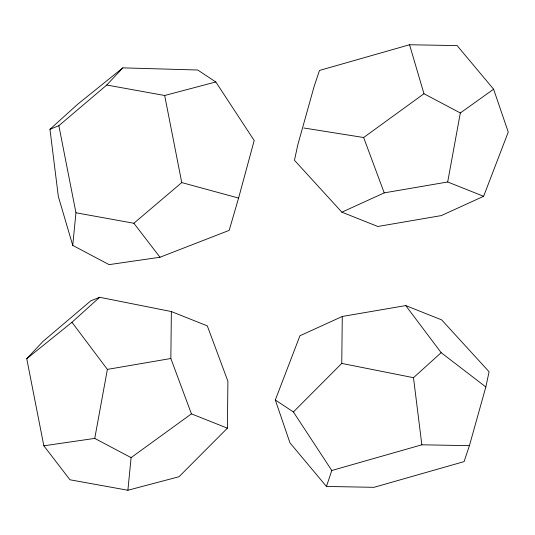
<?xml version="1.0" encoding="UTF-8"?>
<svg xmlns="http://www.w3.org/2000/svg" width="535" height="535" viewBox="0 0 535 535"><rect width="100%" height="100%" fill="white"/><g stroke="black" fill="none" stroke-linecap="round" stroke-linejoin="round"><path stroke-width="0.8" d="M227.382 428.174L191.436 413.856L170.846 358.504L171.367 311.557L99.637 297.279L90.729 300.877L42.847 341.551L26.75 358.717L43.837 445.795L69.971 479.781L127.892 490.254L179.024 476.725L227.382 428.174L227.903 381.228L207.306 325.875L171.367 311.557M326.45 486.455L331.787 470.499L293.401 411.957L341.758 363.412L342.28 316.466L405.744 305.579L441.683 319.89L489.09 371.765L485.833 386.965L469.416 445.662L464.079 461.618L374.012 487.318L326.45 486.455L289.957 442.853L275.311 399.999L299.934 335.766L342.28 316.466M72.74 245.398L75.95 212.776L58.863 125.698L106.753 85.025L122.849 67.858L197.723 70.005L215.812 81.969L254.192 140.511L238.59 198.07L229.181 230.364L160.005 257.241L109.093 264.631L72.74 245.398L58.322 196.398L49.962 129.289L77.628 104.278L122.849 67.858M127.892 490.254L131.102 457.632L191.436 413.856M43.837 445.795L94.748 438.406L107.381 369.397L71.964 322.291L99.637 297.279M493.604 89.205L460.327 112.972L447.688 181.98L384.224 192.874L341.878 212.174L294.477 160.299L297.734 145.099L314.145 86.402L319.489 70.446L409.549 44.746L457.117 45.602L493.604 89.205L508.25 132.065L483.627 196.298L441.281 215.598L377.824 226.486L341.878 212.174M341.758 363.412L413.488 377.69L441.161 352.672L485.833 386.965M75.95 212.776L133.87 223.255L181.76 182.582L238.59 198.07M26.75 358.717L71.964 322.291M303.887 128.005L363.633 137.515L423.974 93.739L460.327 112.972M49.962 129.289L58.863 125.698M331.787 470.499L421.847 444.799L469.416 445.662M106.753 85.025L164.673 95.498L215.812 81.969M107.381 369.397L170.846 358.504M447.688 181.98L483.627 196.298M94.748 438.406L131.102 457.632M275.311 399.999L293.401 411.957M133.87 223.255L160.005 257.241M405.744 305.579L441.161 352.672M363.633 137.515L384.224 192.874M409.549 44.746L423.974 93.739M164.673 95.498L181.76 182.582M413.488 377.69L421.847 444.799"/></g></svg>
